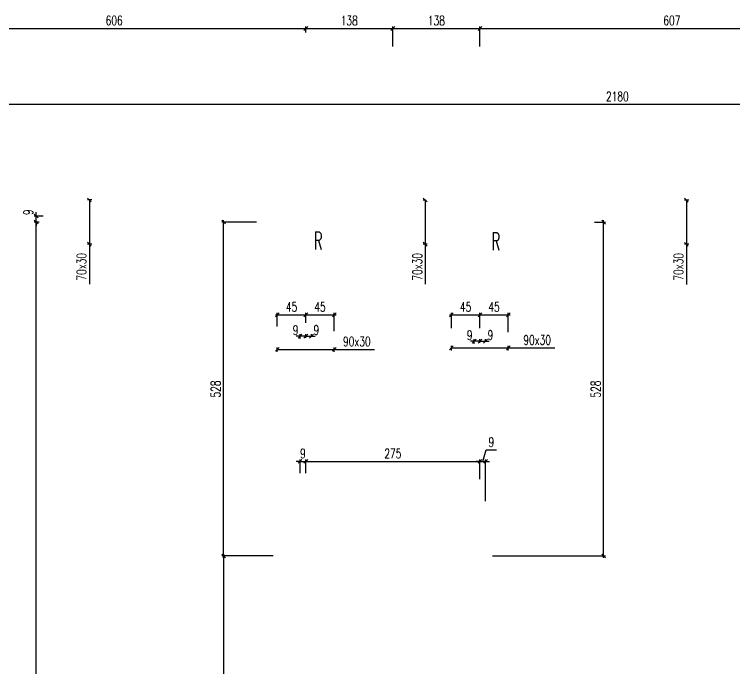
# Model space of a CAD drawing. Extents: x 307 to 786, y -197 to -94.
# Drawn here: x 383.53 to 394.93, y -111.2 to -100.85 of the extents above; entities that cross this region are included whole.
import ezdxf

# ---------------------------------------------------------------- set-up
doc = ezdxf.new("R2010")
doc.units = 0
doc.header["$LTSCALE"] = 0.5
doc.header["$MEASUREMENT"] = 0
doc.layers.get('DEFPOINTS').update_dxf_attribs({"linetype": 'CONTINUOUS'})
doc.layers.add('COTATION', color=7, linetype='CONTINUOUS')
doc.layers.add('REPERE-RAID', color=4, linetype='CONTINUOUS')
doc.styles.add('ROMANS8', font='romans.shx', dxfattribs={"width": 0.7})
doc.styles.get("Standard").update_dxf_attribs({"font": 'txt.shx'})
doc.dimstyles.new('COT50 cm', dxfattribs={"dimtxt": 0.15, "dimasz": 0.06, "dimexe": 0.03, "dimexo": 0.1, "dimgap": 0.05, "dimtad": 1, "dimdec": 0, "dimlfac": 100, "dimzin": 0, "dimdsep": 46, "dimtxsty": 'ROMANS8', "dimblk1": 'OBLIQUE', "dimblk2": 'OBLIQUE', "dimsah": 1, "dimcen": 0.03, "dimdle": 0.03, "dimclrt": 1, "dimadec": 0, "dimazin": 0, "dimtfac": 1, "dimtdec": 0, "dimtmove": 0, "dimatfit": 3, "dimfxl": 1, "dimfxlon": 1, "dimtolj": 1, "dimtzin": 0, "dimlwd": -1, "dimlwe": -1, "dimarcsym": 0})

# ---------------------------------------------------------------- blocks, each defined once
blk = doc.blocks.new('_Oblique')
at = {"layer": 'COTATION', "color": 0, "lineweight": -2}
blk.add_line((-0.5, -0.5), (0.5, 0.5), dxfattribs=at)
blk = doc.blocks.new('*D24')
at = {"layer": 'COTATION', "color": 0, "transparency": 16777216}
for p, q in [((382.051, -101.069), (388.173, -101.069)), ((382.081, -101.135), (382.081, -101.039)), ((388.143, -101.135), (388.143, -101.039))]:
    blk.add_line(p, q, dxfattribs=at)
at = {"layer": 'DEFPOINTS', "color": 0, "transparency": 16777216}
for p in [(388.143, -101.069), (382.081, -101.235), (388.143, -101.235)]:
    blk.add_point(p, dxfattribs=at)
at = {"layer": 'COTATION', "color": 0, "transparency": 16777216, "xscale": 0.06, "yscale": 0.06, "zscale": 0.06, "rotation": 180}
blk.add_blockref('_Oblique', (382.081, -101.069), dxfattribs=at)
at = {"layer": 'COTATION', "color": 0, "transparency": 16777216, "xscale": 0.06, "yscale": 0.06, "zscale": 0.06}
blk.add_blockref('_Oblique', (388.143, -101.069), dxfattribs=at)
at = {"layer": 'COTATION', "color": 1, "transparency": 16777216, "insert": (385.112, -100.944), "char_height": 0.15, "attachment_point": 5, "style": 'ROMANS8'}
blk.add_mtext('\\A1;606', dxfattribs=at)
blk = doc.blocks.new('*D25')
at = {"layer": 'COTATION', "color": 0, "transparency": 16777216}
for p, q in [((388.113, -101.069), (389.55, -101.069)), ((388.143, -101.135), (388.143, -101.039)), ((389.52, -101.356), (389.52, -101.039))]:
    blk.add_line(p, q, dxfattribs=at)
at = {"layer": 'DEFPOINTS', "color": 0, "transparency": 16777216}
for p in [(389.52, -101.069), (388.143, -101.235), (389.52, -101.456)]:
    blk.add_point(p, dxfattribs=at)
at = {"layer": 'COTATION', "color": 0, "transparency": 16777216, "xscale": 0.06, "yscale": 0.06, "zscale": 0.06, "rotation": 180}
blk.add_blockref('_Oblique', (388.143, -101.069), dxfattribs=at)
at = {"layer": 'COTATION', "color": 0, "transparency": 16777216, "xscale": 0.06, "yscale": 0.06, "zscale": 0.06}
blk.add_blockref('_Oblique', (389.52, -101.069), dxfattribs=at)
at = {"layer": 'COTATION', "color": 1, "transparency": 16777216, "insert": (388.831, -100.944), "char_height": 0.15, "attachment_point": 5, "style": 'ROMANS8'}
blk.add_mtext('\\A1;138', dxfattribs=at)
blk = doc.blocks.new('*D26')
at = {"layer": 'COTATION', "color": 0, "transparency": 16777216}
for p, q in [((389.49, -101.069), (390.927, -101.069)), ((389.52, -101.356), (389.52, -101.039)), ((390.897, -101.356), (390.897, -101.039))]:
    blk.add_line(p, q, dxfattribs=at)
at = {"layer": 'DEFPOINTS', "color": 0, "transparency": 16777216}
for p in [(390.897, -101.069), (389.52, -101.456), (390.897, -101.456)]:
    blk.add_point(p, dxfattribs=at)
at = {"layer": 'COTATION', "color": 0, "transparency": 16777216, "xscale": 0.06, "yscale": 0.06, "zscale": 0.06, "rotation": 180}
blk.add_blockref('_Oblique', (389.52, -101.069), dxfattribs=at)
at = {"layer": 'COTATION', "color": 0, "transparency": 16777216, "xscale": 0.06, "yscale": 0.06, "zscale": 0.06}
blk.add_blockref('_Oblique', (390.897, -101.069), dxfattribs=at)
at = {"layer": 'COTATION', "color": 1, "transparency": 16777216, "insert": (390.208, -100.944), "char_height": 0.15, "attachment_point": 5, "style": 'ROMANS8'}
blk.add_mtext('\\A1;138', dxfattribs=at)
blk = doc.blocks.new('*D27')
at = {"layer": 'COTATION', "color": 0, "transparency": 16777216}
for p, q in [((390.867, -101.069), (397, -101.069)), ((390.897, -101.356), (390.897, -101.039)), ((396.97, -101.697), (396.97, -101.039))]:
    blk.add_line(p, q, dxfattribs=at)
at = {"layer": 'DEFPOINTS', "color": 0, "transparency": 16777216}
for p in [(396.97, -101.069), (390.897, -101.456), (396.97, -101.797)]:
    blk.add_point(p, dxfattribs=at)
at = {"layer": 'COTATION', "color": 0, "transparency": 16777216, "xscale": 0.06, "yscale": 0.06, "zscale": 0.06, "rotation": 180}
blk.add_blockref('_Oblique', (390.897, -101.069), dxfattribs=at)
at = {"layer": 'COTATION', "color": 0, "transparency": 16777216, "xscale": 0.06, "yscale": 0.06, "zscale": 0.06}
blk.add_blockref('_Oblique', (396.97, -101.069), dxfattribs=at)
at = {"layer": 'COTATION', "color": 1, "transparency": 16777216, "insert": (393.933, -100.944), "char_height": 0.15, "attachment_point": 5, "style": 'ROMANS8'}
blk.add_mtext('\\A1;607', dxfattribs=at)
blk = doc.blocks.new('*D256')
at = {"layer": 'COTATION', "color": 0, "transparency": 16777216}
for p, q in [((388.053, -107.92), (387.993, -107.92)), ((388.053, -108.109), (388.053, -107.89)), ((388.053, -107.92), (388.143, -107.92)), ((388.143, -108.109), (388.143, -107.89)), ((388.143, -107.92), (388.203, -107.92))]:
    blk.add_line(p, q, dxfattribs=at)
at = {"layer": 'DEFPOINTS', "color": 0, "transparency": 16777216}
for p in [(388.143, -107.92), (388.053, -108.209), (388.143, -108.209)]:
    blk.add_point(p, dxfattribs=at)
at = {"layer": 'COTATION', "color": 0, "transparency": 16777216, "xscale": 0.06, "yscale": 0.06, "zscale": 0.06}
blk.add_blockref('_Oblique', (388.053, -107.92), dxfattribs=at)
at = {"layer": 'COTATION', "color": 0, "transparency": 16777216, "xscale": 0.06, "yscale": 0.06, "zscale": 0.06, "rotation": 180}
blk.add_blockref('_Oblique', (388.143, -107.92), dxfattribs=at)
at = {"layer": 'COTATION', "color": 1, "transparency": 16777216, "insert": (388.098, -107.795), "char_height": 0.15, "attachment_point": 5, "style": 'ROMANS8'}
blk.add_mtext('\\A1;9', dxfattribs=at)
blk = doc.blocks.new('*D257')
at = {"layer": 'COTATION', "color": 0, "transparency": 16777216}
for p, q in [((388.113, -107.92), (390.927, -107.92)), ((388.143, -108.109), (388.143, -107.89)), ((390.897, -108.204), (390.897, -107.89))]:
    blk.add_line(p, q, dxfattribs=at)
at = {"layer": 'DEFPOINTS', "color": 0, "transparency": 16777216}
for p in [(390.897, -107.92), (388.143, -108.209), (390.897, -108.304)]:
    blk.add_point(p, dxfattribs=at)
at = {"layer": 'COTATION', "color": 0, "transparency": 16777216, "xscale": 0.06, "yscale": 0.06, "zscale": 0.06, "rotation": 180}
blk.add_blockref('_Oblique', (388.143, -107.92), dxfattribs=at)
at = {"layer": 'COTATION', "color": 0, "transparency": 16777216, "xscale": 0.06, "yscale": 0.06, "zscale": 0.06}
blk.add_blockref('_Oblique', (390.897, -107.92), dxfattribs=at)
at = {"layer": 'COTATION', "color": 1, "transparency": 16777216, "insert": (389.52, -107.795), "char_height": 0.15, "attachment_point": 5, "style": 'ROMANS8'}
blk.add_mtext('\\A1;275', dxfattribs=at)
blk = doc.blocks.new('*D258')
at = {"layer": 'COTATION', "color": 0, "transparency": 16777216}
for p, q in [((390.942, -107.92), (390.996, -107.74)), ((390.996, -107.74), (391.161, -107.74)), ((390.897, -107.92), (390.837, -107.92)), ((390.897, -108.204), (390.897, -107.89)), ((390.897, -107.92), (390.987, -107.92)), ((390.897, -107.92), (390.987, -107.92)), ((390.987, -108.548), (390.987, -107.89)), ((390.987, -107.92), (391.047, -107.92))]:
    blk.add_line(p, q, dxfattribs=at)
at = {"layer": 'DEFPOINTS', "color": 0, "transparency": 16777216}
for p in [(390.987, -107.92), (390.897, -108.304), (390.987, -108.648)]:
    blk.add_point(p, dxfattribs=at)
at = {"layer": 'COTATION', "color": 0, "transparency": 16777216, "xscale": 0.06, "yscale": 0.06, "zscale": 0.06}
blk.add_blockref('_Oblique', (390.897, -107.92), dxfattribs=at)
at = {"layer": 'COTATION', "color": 0, "transparency": 16777216, "xscale": 0.06, "yscale": 0.06, "zscale": 0.06, "rotation": 180}
blk.add_blockref('_Oblique', (390.987, -107.92), dxfattribs=at)
at = {"layer": 'COTATION', "color": 1, "transparency": 16777216, "insert": (391.078, -107.615), "char_height": 0.15, "attachment_point": 5, "style": 'ROMANS8'}
blk.add_mtext('\\A1;9', dxfattribs=at)
blk = doc.blocks.new('*D265')
at = {"layer": 'COTATION', "color": 0, "transparency": 16777216}
for p, q in [((390.806, -106.018), (390.746, -106.018)), ((390.806, -106.059), (390.806, -105.988)), ((390.897, -106.018), (390.806, -106.018)), ((390.897, -106.044), (390.897, -105.988)), ((390.897, -106.018), (390.957, -106.018))]:
    blk.add_line(p, q, dxfattribs=at)
at = {"layer": 'DEFPOINTS', "color": 0, "transparency": 16777216}
for p in [(390.806, -106.018), (390.806, -106.159), (390.897, -106.144)]:
    blk.add_point(p, dxfattribs=at)
at = {"layer": 'COTATION', "color": 0, "transparency": 16777216, "xscale": 0.06, "yscale": 0.06, "zscale": 0.06}
blk.add_blockref('_Oblique', (390.806, -106.018), dxfattribs=at)
at = {"layer": 'COTATION', "color": 0, "transparency": 16777216, "xscale": 0.06, "yscale": 0.06, "zscale": 0.06, "rotation": 180}
blk.add_blockref('_Oblique', (390.897, -106.018), dxfattribs=at)
at = {"layer": 'COTATION', "color": 1, "transparency": 16777216, "insert": (390.735, -105.924), "char_height": 0.15, "attachment_point": 5, "style": 'ROMANS8'}
blk.add_mtext('\\A1;9', dxfattribs=at)
blk = doc.blocks.new('*D266')
at = {"layer": 'COTATION', "color": 0, "transparency": 16777216}
for p, q in [((390.897, -106.018), (390.837, -106.018)), ((390.897, -106.044), (390.897, -105.988)), ((390.897, -106.018), (390.986, -106.018)), ((390.986, -106.018), (390.986, -105.988)), ((390.986, -106.018), (391.046, -106.018))]:
    blk.add_line(p, q, dxfattribs=at)
at = {"layer": 'DEFPOINTS', "color": 0, "transparency": 16777216}
for p in [(390.986, -106.018), (390.897, -106.144), (390.986, -106.091)]:
    blk.add_point(p, dxfattribs=at)
at = {"layer": 'COTATION', "color": 0, "transparency": 16777216, "xscale": 0.06, "yscale": 0.06, "zscale": 0.06}
blk.add_blockref('_Oblique', (390.897, -106.018), dxfattribs=at)
at = {"layer": 'COTATION', "color": 0, "transparency": 16777216, "xscale": 0.06, "yscale": 0.06, "zscale": 0.06, "rotation": 180}
blk.add_blockref('_Oblique', (390.986, -106.018), dxfattribs=at)
at = {"layer": 'COTATION', "color": 1, "transparency": 16777216, "insert": (391.063, -105.921), "char_height": 0.15, "attachment_point": 5, "style": 'ROMANS8'}
blk.add_mtext('\\A1;9', dxfattribs=at)
blk = doc.blocks.new('*D267')
at = {"layer": 'COTATION', "color": 0, "transparency": 16777216}
for p, q in [((388.053, -105.979), (388.053, -105.908)), ((388.143, -105.964), (388.143, -105.908)), ((388.053, -105.938), (387.993, -105.938)), ((388.143, -105.938), (388.053, -105.938)), ((388.143, -105.938), (388.203, -105.938))]:
    blk.add_line(p, q, dxfattribs=at)
at = {"layer": 'DEFPOINTS', "color": 0, "transparency": 16777216}
for p in [(388.053, -105.938), (388.053, -106.079), (388.143, -106.064)]:
    blk.add_point(p, dxfattribs=at)
at = {"layer": 'COTATION', "color": 0, "transparency": 16777216, "xscale": 0.06, "yscale": 0.06, "zscale": 0.06}
blk.add_blockref('_Oblique', (388.053, -105.938), dxfattribs=at)
at = {"layer": 'COTATION', "color": 0, "transparency": 16777216, "xscale": 0.06, "yscale": 0.06, "zscale": 0.06, "rotation": 180}
blk.add_blockref('_Oblique', (388.143, -105.938), dxfattribs=at)
at = {"layer": 'COTATION', "color": 1, "transparency": 16777216, "insert": (387.982, -105.844), "char_height": 0.15, "attachment_point": 5, "style": 'ROMANS8'}
blk.add_mtext('\\A1;9', dxfattribs=at)
blk = doc.blocks.new('*D268')
at = {"layer": 'COTATION', "color": 0, "transparency": 16777216}
for p, q in [((388.143, -105.964), (388.143, -105.908)), ((388.233, -105.938), (388.233, -105.908)), ((388.143, -105.938), (388.083, -105.938)), ((388.143, -105.938), (388.233, -105.938)), ((388.233, -105.938), (388.293, -105.938))]:
    blk.add_line(p, q, dxfattribs=at)
at = {"layer": 'DEFPOINTS', "color": 0, "transparency": 16777216}
for p in [(388.233, -105.938), (388.233, -106.011), (388.143, -106.064)]:
    blk.add_point(p, dxfattribs=at)
at = {"layer": 'COTATION', "color": 0, "transparency": 16777216, "xscale": 0.06, "yscale": 0.06, "zscale": 0.06}
blk.add_blockref('_Oblique', (388.143, -105.938), dxfattribs=at)
at = {"layer": 'COTATION', "color": 0, "transparency": 16777216, "xscale": 0.06, "yscale": 0.06, "zscale": 0.06, "rotation": 180}
blk.add_blockref('_Oblique', (388.233, -105.938), dxfattribs=at)
at = {"layer": 'COTATION', "color": 1, "transparency": 16777216, "insert": (388.31, -105.841), "char_height": 0.15, "attachment_point": 5, "style": 'ROMANS8'}
blk.add_mtext('\\A1;9', dxfattribs=at)
blk = doc.blocks.new('*D292')
at = {"layer": 'COTATION', "color": 0, "transparency": 16777216}
for p, q in [((386.843, -109.447), (386.843, -104.103)), ((387.361, -104.133), (386.813, -104.133)), ((387.626, -109.417), (386.813, -109.417))]:
    blk.add_line(p, q, dxfattribs=at)
at = {"layer": 'DEFPOINTS', "color": 0, "transparency": 16777216}
for p in [(386.843, -104.133), (387.461, -104.133), (387.726, -109.417)]:
    blk.add_point(p, dxfattribs=at)
at = {"layer": 'COTATION', "color": 0, "transparency": 16777216, "xscale": 0.06, "yscale": 0.06, "zscale": 0.06}
for p, rotation in [((386.843, -104.133), 90), ((386.843, -109.417), 270)]:
    blk.add_blockref('_Oblique', p, dxfattribs=dict(at, rotation=rotation))
at = {"layer": 'COTATION', "color": 1, "transparency": 16777216, "insert": (386.718, -106.775), "char_height": 0.15, "attachment_point": 5, "rotation": 90, "style": 'ROMANS8'}
blk.add_mtext('\\A1;528', dxfattribs=at)
blk = doc.blocks.new('*D293')
at = {"layer": 'COTATION', "color": 0, "transparency": 16777216}
for p, q in [((392.854, -109.447), (392.854, -104.104)), ((392.708, -104.134), (392.884, -104.134)), ((391.097, -109.417), (392.884, -109.417))]:
    blk.add_line(p, q, dxfattribs=at)
at = {"layer": 'DEFPOINTS', "color": 0, "transparency": 16777216}
for p in [(392.608, -104.134), (392.854, -104.134), (390.997, -109.417)]:
    blk.add_point(p, dxfattribs=at)
at = {"layer": 'COTATION', "color": 0, "transparency": 16777216, "xscale": 0.06, "yscale": 0.06, "zscale": 0.06}
for p, rotation in [((392.854, -104.134), 90), ((392.854, -109.417), 270)]:
    blk.add_blockref('_Oblique', p, dxfattribs=dict(at, rotation=rotation))
at = {"layer": 'COTATION', "color": 1, "transparency": 16777216, "insert": (392.729, -106.776), "char_height": 0.15, "attachment_point": 5, "rotation": 90, "style": 'ROMANS8'}
blk.add_mtext('\\A1;528', dxfattribs=at)
blk = doc.blocks.new('*D294')
at = {"layer": 'COTATION', "color": 0, "transparency": 16777216}
for p, q in [((387.626, -109.417), (386.813, -109.417)), ((386.843, -109.387), (386.843, -116.288)), ((389.27, -116.258), (386.813, -116.258))]:
    blk.add_line(p, q, dxfattribs=at)
at = {"layer": 'DEFPOINTS', "color": 0, "transparency": 16777216}
for p in [(387.726, -109.417), (386.843, -116.258), (389.37, -116.258)]:
    blk.add_point(p, dxfattribs=at)
at = {"layer": 'COTATION', "color": 0, "transparency": 16777216, "xscale": 0.06, "yscale": 0.06, "zscale": 0.06}
for p, rotation in [((386.843, -109.417), 90), ((386.843, -116.258), 270)]:
    blk.add_blockref('_Oblique', p, dxfattribs=dict(at, rotation=rotation))
at = {"layer": 'COTATION', "color": 1, "transparency": 16777216, "insert": (386.718, -112.837), "char_height": 0.15, "attachment_point": 5, "rotation": 90, "style": 'ROMANS8'}
blk.add_mtext('\\A1;684', dxfattribs=at)
blk = doc.blocks.new('*D324')
at = {"layer": 'COTATION', "color": 0, "transparency": 16777216}
for p, q in [((387.693, -105.785), (387.693, -105.57)), ((388.143, -105.725), (388.143, -105.57)), ((387.663, -105.6), (388.173, -105.6))]:
    blk.add_line(p, q, dxfattribs=at)
at = {"layer": 'DEFPOINTS', "color": 0, "transparency": 16777216}
for p in [(388.143, -105.6), (387.693, -105.885), (388.143, -105.825)]:
    blk.add_point(p, dxfattribs=at)
at = {"layer": 'COTATION', "color": 0, "transparency": 16777216, "xscale": 0.06, "yscale": 0.06, "zscale": 0.06, "rotation": 180}
blk.add_blockref('_Oblique', (387.693, -105.6), dxfattribs=at)
at = {"layer": 'COTATION', "color": 0, "transparency": 16777216, "xscale": 0.06, "yscale": 0.06, "zscale": 0.06}
blk.add_blockref('_Oblique', (388.143, -105.6), dxfattribs=at)
at = {"layer": 'COTATION', "color": 1, "transparency": 16777216, "insert": (387.918, -105.475), "char_height": 0.15, "attachment_point": 5, "style": 'ROMANS8'}
blk.add_mtext('\\A1;45', dxfattribs=at)
blk = doc.blocks.new('*D325')
at = {"layer": 'COTATION', "color": 0, "transparency": 16777216}
for p, q in [((388.143, -105.725), (388.143, -105.57)), ((388.593, -105.857), (388.593, -105.57)), ((388.113, -105.6), (388.623, -105.6))]:
    blk.add_line(p, q, dxfattribs=at)
at = {"layer": 'DEFPOINTS', "color": 0, "transparency": 16777216}
for p in [(388.593, -105.6), (388.143, -105.825), (388.593, -105.957)]:
    blk.add_point(p, dxfattribs=at)
at = {"layer": 'COTATION', "color": 0, "transparency": 16777216, "xscale": 0.06, "yscale": 0.06, "zscale": 0.06, "rotation": 180}
blk.add_blockref('_Oblique', (388.143, -105.6), dxfattribs=at)
at = {"layer": 'COTATION', "color": 0, "transparency": 16777216, "xscale": 0.06, "yscale": 0.06, "zscale": 0.06}
blk.add_blockref('_Oblique', (388.593, -105.6), dxfattribs=at)
at = {"layer": 'COTATION', "color": 1, "transparency": 16777216, "insert": (388.368, -105.475), "char_height": 0.15, "attachment_point": 5, "style": 'ROMANS8'}
blk.add_mtext('\\A1;45', dxfattribs=at)
blk = doc.blocks.new('*D422')
at = {"layer": 'COTATION', "color": 0, "transparency": 16777216}
for p, q in [((384.76, -103.783), (384.69, -103.783)), ((384.72, -103.783), (384.72, -104.513)), ((384.76, -104.483), (384.69, -104.483)), ((384.72, -104.483), (384.72, -105.118))]:
    blk.add_line(p, q, dxfattribs=at)
at = {"layer": 'DEFPOINTS', "color": 0, "transparency": 16777216}
for p in [(384.72, -103.783), (384.885, -103.783), (384.992, -104.483)]:
    blk.add_point(p, dxfattribs=at)
at = {"layer": 'COTATION', "color": 0, "transparency": 16777216, "xscale": 0.06, "yscale": 0.06, "zscale": 0.06}
for p, rotation in [((384.72, -103.783), 90), ((384.72, -104.483), 270)]:
    blk.add_blockref('_Oblique', p, dxfattribs=dict(at, rotation=rotation))
at = {"layer": 'COTATION', "color": 1, "transparency": 16777216, "insert": (384.595, -104.84), "char_height": 0.15, "attachment_point": 5, "rotation": 90, "style": 'ROMANS8'}
blk.add_mtext('\\A1;70x30', dxfattribs=at)
blk = doc.blocks.new('*D423')
at = {"layer": 'COTATION', "color": 0, "transparency": 16777216}
for p, q in [((387.692, -106.187), (387.692, -106.117)), ((387.692, -106.147), (388.623, -106.147)), ((388.593, -106.187), (388.593, -106.117)), ((388.593, -106.147), (389.228, -106.147))]:
    blk.add_line(p, q, dxfattribs=at)
at = {"layer": 'DEFPOINTS', "color": 0, "transparency": 16777216}
for p in [(387.692, -106.147), (387.692, -106.439), (388.593, -106.41)]:
    blk.add_point(p, dxfattribs=at)
at = {"layer": 'COTATION', "color": 0, "transparency": 16777216, "xscale": 0.06, "yscale": 0.06, "zscale": 0.06, "rotation": 180}
blk.add_blockref('_Oblique', (387.692, -106.147), dxfattribs=at)
at = {"layer": 'COTATION', "color": 0, "transparency": 16777216, "xscale": 0.06, "yscale": 0.06, "zscale": 0.06}
blk.add_blockref('_Oblique', (388.593, -106.147), dxfattribs=at)
at = {"layer": 'COTATION', "color": 1, "transparency": 16777216, "insert": (388.95, -106.022), "char_height": 0.15, "attachment_point": 5, "style": 'ROMANS8'}
blk.add_mtext('\\A1;90x30', dxfattribs=at)
blk = doc.blocks.new('*D424')
at = {"layer": 'COTATION', "color": 0, "transparency": 16777216}
for p, q in [((390.446, -106.164), (390.446, -106.094)), ((390.446, -106.124), (391.376, -106.124)), ((391.346, -106.164), (391.346, -106.094)), ((391.346, -106.124), (392.081, -106.124))]:
    blk.add_line(p, q, dxfattribs=at)
at = {"layer": 'DEFPOINTS', "color": 0, "transparency": 16777216}
for p in [(390.446, -106.124), (390.446, -106.48), (391.346, -106.462)]:
    blk.add_point(p, dxfattribs=at)
at = {"layer": 'COTATION', "color": 0, "transparency": 16777216, "xscale": 0.06, "yscale": 0.06, "zscale": 0.06, "rotation": 180}
blk.add_blockref('_Oblique', (390.446, -106.124), dxfattribs=at)
at = {"layer": 'COTATION', "color": 0, "transparency": 16777216, "xscale": 0.06, "yscale": 0.06, "zscale": 0.06}
blk.add_blockref('_Oblique', (391.346, -106.124), dxfattribs=at)
at = {"layer": 'COTATION', "color": 1, "transparency": 16777216, "insert": (391.803, -105.999), "char_height": 0.15, "attachment_point": 5, "style": 'ROMANS8'}
blk.add_mtext('\\A1;90x30', dxfattribs=at)
blk = doc.blocks.new('*D425')
at = {"layer": 'COTATION', "color": 0, "transparency": 16777216}
for p, q in [((390.446, -105.812), (390.446, -105.57)), ((390.897, -105.812), (390.897, -105.57)), ((390.416, -105.6), (390.927, -105.6))]:
    blk.add_line(p, q, dxfattribs=at)
at = {"layer": 'DEFPOINTS', "color": 0, "transparency": 16777216}
for p in [(390.897, -105.6), (390.446, -105.912), (390.897, -105.912)]:
    blk.add_point(p, dxfattribs=at)
at = {"layer": 'COTATION', "color": 0, "transparency": 16777216, "xscale": 0.06, "yscale": 0.06, "zscale": 0.06, "rotation": 180}
blk.add_blockref('_Oblique', (390.446, -105.6), dxfattribs=at)
at = {"layer": 'COTATION', "color": 0, "transparency": 16777216, "xscale": 0.06, "yscale": 0.06, "zscale": 0.06}
blk.add_blockref('_Oblique', (390.897, -105.6), dxfattribs=at)
at = {"layer": 'COTATION', "color": 1, "transparency": 16777216, "insert": (390.671, -105.475), "char_height": 0.15, "attachment_point": 5, "style": 'ROMANS8'}
blk.add_mtext('\\A1;45', dxfattribs=at)
blk = doc.blocks.new('*D426')
at = {"layer": 'COTATION', "color": 0, "transparency": 16777216}
for p, q in [((390.897, -105.812), (390.897, -105.57)), ((391.346, -105.874), (391.346, -105.57)), ((390.867, -105.6), (391.376, -105.6))]:
    blk.add_line(p, q, dxfattribs=at)
at = {"layer": 'DEFPOINTS', "color": 0, "transparency": 16777216}
for p in [(391.346, -105.6), (390.897, -105.912), (391.346, -105.974)]:
    blk.add_point(p, dxfattribs=at)
at = {"layer": 'COTATION', "color": 0, "transparency": 16777216, "xscale": 0.06, "yscale": 0.06, "zscale": 0.06, "rotation": 180}
blk.add_blockref('_Oblique', (390.897, -105.6), dxfattribs=at)
at = {"layer": 'COTATION', "color": 0, "transparency": 16777216, "xscale": 0.06, "yscale": 0.06, "zscale": 0.06}
blk.add_blockref('_Oblique', (391.346, -105.6), dxfattribs=at)
at = {"layer": 'COTATION', "color": 1, "transparency": 16777216, "insert": (391.121, -105.475), "char_height": 0.15, "attachment_point": 5, "style": 'ROMANS8'}
blk.add_mtext('\\A1;45', dxfattribs=at)
blk = doc.blocks.new('*D434')
at = {"layer": 'COTATION', "color": 0, "transparency": 16777216}
for p, q in [((390.043, -103.784), (390.002, -103.784)), ((390.032, -103.784), (390.032, -104.513)), ((390.061, -104.483), (390.002, -104.483)), ((390.032, -104.483), (390.032, -105.118))]:
    blk.add_line(p, q, dxfattribs=at)
at = {"layer": 'DEFPOINTS', "color": 0, "transparency": 16777216}
for p in [(390.032, -103.784), (390.143, -103.784), (390.161, -104.483)]:
    blk.add_point(p, dxfattribs=at)
at = {"layer": 'COTATION', "color": 0, "transparency": 16777216, "xscale": 0.06, "yscale": 0.06, "zscale": 0.06}
for p, rotation in [((390.032, -103.784), 90), ((390.032, -104.483), 270)]:
    blk.add_blockref('_Oblique', p, dxfattribs=dict(at, rotation=rotation))
at = {"layer": 'COTATION', "color": 1, "transparency": 16777216, "insert": (389.907, -104.841), "char_height": 0.15, "attachment_point": 5, "rotation": 90, "style": 'ROMANS8'}
blk.add_mtext('\\A1;70x30', dxfattribs=at)
blk = doc.blocks.new('*D435')
at = {"layer": 'COTATION', "color": 0, "transparency": 16777216}
for p, q in [((394.202, -103.786), (394.132, -103.786)), ((394.162, -103.786), (394.162, -104.514)), ((394.201, -104.484), (394.132, -104.484)), ((394.162, -104.484), (394.162, -105.119))]:
    blk.add_line(p, q, dxfattribs=at)
at = {"layer": 'DEFPOINTS', "color": 0, "transparency": 16777216}
for p in [(394.162, -103.786), (394.358, -103.786), (394.301, -104.484)]:
    blk.add_point(p, dxfattribs=at)
at = {"layer": 'COTATION', "color": 0, "transparency": 16777216, "xscale": 0.06, "yscale": 0.06, "zscale": 0.06}
for p, rotation in [((394.162, -103.786), 90), ((394.162, -104.484), 270)]:
    blk.add_blockref('_Oblique', p, dxfattribs=dict(at, rotation=rotation))
at = {"layer": 'COTATION', "color": 1, "transparency": 16777216, "insert": (394.037, -104.841), "char_height": 0.15, "attachment_point": 5, "rotation": 90, "style": 'ROMANS8'}
blk.add_mtext('\\A1;70x30', dxfattribs=at)
blk = doc.blocks.new('*D720')
at = {"layer": 'COTATION', "color": 0, "transparency": 16777216}
for p, q in [((382.143, -102.269), (404, -102.269)), ((382.173, -103.269), (382.173, -102.239)), ((403.97, -103.269), (403.97, -102.239))]:
    blk.add_line(p, q, dxfattribs=at)
at = {"layer": 'DEFPOINTS', "color": 0, "transparency": 16777216}
for p in [(403.97, -102.269), (382.173, -103.515), (403.97, -104.037)]:
    blk.add_point(p, dxfattribs=at)
at = {"layer": 'COTATION', "color": 0, "transparency": 16777216, "xscale": 0.06, "yscale": 0.06, "zscale": 0.06, "rotation": 180}
blk.add_blockref('_Oblique', (382.173, -102.269), dxfattribs=at)
at = {"layer": 'COTATION', "color": 0, "transparency": 16777216, "xscale": 0.06, "yscale": 0.06, "zscale": 0.06}
blk.add_blockref('_Oblique', (403.97, -102.269), dxfattribs=at)
at = {"layer": 'COTATION', "color": 1, "transparency": 16777216, "insert": (393.071, -102.144), "char_height": 0.15, "attachment_point": 5, "style": 'ROMANS8'}
blk.add_mtext('\\A1;2180', dxfattribs=at)
blk = doc.blocks.new('*D728')
at = {"layer": 'COTATION', "color": 0, "transparency": 16777216}
for p, q in [((383.879, -121.192), (383.879, -104.102)), ((383.926, -104.132), (383.849, -104.132)), ((384.02, -121.162), (383.849, -121.162))]:
    blk.add_line(p, q, dxfattribs=at)
at = {"layer": 'DEFPOINTS', "color": 0, "transparency": 16777216}
for p in [(383.879, -104.132), (384.026, -104.132), (384.12, -121.162)]:
    blk.add_point(p, dxfattribs=at)
at = {"layer": 'COTATION', "color": 0, "transparency": 16777216, "xscale": 0.06, "yscale": 0.06, "zscale": 0.06}
for p, rotation in [((383.879, -104.132), 90), ((383.879, -121.162), 270)]:
    blk.add_blockref('_Oblique', p, dxfattribs=dict(at, rotation=rotation))
at = {"layer": 'COTATION', "color": 1, "transparency": 16777216, "insert": (383.754, -112.647), "char_height": 0.15, "attachment_point": 5, "rotation": 90, "style": 'ROMANS8'}
blk.add_mtext('\\A1;1703', dxfattribs=at)
blk = doc.blocks.new('*D729')
at = {"layer": 'COTATION', "color": 0, "transparency": 16777216}
for p, q in [((383.879, -104.037), (383.879, -103.977)), ((383.991, -104.037), (383.849, -104.037)), ((383.879, -104.132), (383.879, -104.037)), ((383.926, -104.132), (383.849, -104.132)), ((383.879, -104.132), (383.879, -104.192))]:
    blk.add_line(p, q, dxfattribs=at)
at = {"layer": 'DEFPOINTS', "color": 0, "transparency": 16777216}
for p in [(383.879, -104.037), (384.091, -104.037), (384.026, -104.132)]:
    blk.add_point(p, dxfattribs=at)
at = {"layer": 'COTATION', "color": 0, "transparency": 16777216, "xscale": 0.06, "yscale": 0.06, "zscale": 0.06}
for p, rotation in [((383.879, -104.037), 270), ((383.879, -104.132), 90)]:
    blk.add_blockref('_Oblique', p, dxfattribs=dict(at, rotation=rotation))
at = {"layer": 'COTATION', "color": 1, "transparency": 16777216, "insert": (383.754, -103.977), "char_height": 0.15, "attachment_point": 5, "rotation": 90, "style": 'ROMANS8'}
blk.add_mtext('\\A1;9', dxfattribs=at)

msp = doc.modelspace()

# ---------------------------------------------------------------- texts
at = {"layer": 'REPERE-RAID', "color": 4, "width": 0.519}
for p in [(388.2732, -104.5694), (391.0843, -104.5785)]:
    msp.add_text('R', height=0.28, dxfattribs=at).set_placement(p)

# ---------------------------------------------------------------- dimensions: what is measured, and where the dimension line sits
at = {"layer": 'COTATION'}
for base, p1, p2, picture, middle in [((388.1428, -101.0694), (382.0814, -101.235), (388.1428, -101.235), '*D24', (385.1121, -100.9444)), ((403.9699, -102.2692), (382.173, -103.5155), (403.9699, -104.0374), '*D720', (393.0715, -102.1442)), ((388.1428, -105.6003), (387.6927, -105.885), (388.1428, -105.8247), '*D324', (387.9177, -105.4753))]:
    dim = msp.add_linear_dim(base=base, p1=p1, p2=p2, dimstyle='COT50 cm', dxfattribs=at)
    dim.commit()
    dim.dimension.update_dxf_attribs({"geometry": picture, "text_midpoint": middle})
for base, p1, p2, override, picture, middle in [((389.5197, -101.0694), (388.1428, -101.235), (389.5197, -101.4559), {"dimtmove": 1}, '*D25', (388.8312, -100.9444)), ((390.8965, -101.0694), (389.5197, -101.4559), (390.8965, -101.4559), {"dimtmove": 1}, '*D26', (390.2081, -100.9444)), ((396.9697, -101.0694), (390.8965, -101.4559), (396.9697, -101.7966), {"dimtmove": 1}, '*D27', (393.9331, -100.9444)), ((388.5929, -105.6003), (388.1428, -105.8247), (388.5929, -105.9575), {"dimtmove": 1}, '*D325', (388.3678, -105.4753)), ((390.8965, -105.5998), (390.446, -105.9119), (390.8965, -105.9119), {"dimtmove": 1}, '*D425', (390.6713, -105.4748)), ((391.3462, -105.5998), (390.8965, -105.9119), (391.3462, -105.974), {"dimtmove": 1}, '*D426', (391.1214, -105.4748)), ((390.9866, -107.9196), (390.8965, -108.3038), (390.9866, -108.6478), {"dimtmove": 1, "dimfxl": 10, "dimfxlon": 1}, '*D258', (391.0456, -107.6146)), ((390.8965, -107.9196), (388.1428, -108.2092), (390.8965, -108.3038), {"dimtmove": 1, "dimfxl": 10, "dimfxlon": 1}, '*D257', (389.5197, -107.7946))]:
    dim = msp.add_linear_dim(base=base, p1=p1, p2=p2, dimstyle='COT50 cm', override=override, dxfattribs=at)
    dim.commit()
    dim.dimension.update_dxf_attribs({"geometry": picture, "text_midpoint": middle})
for base, p1, p2, override, picture, middle in [((384.7201, -103.7828), (384.9918, -104.4825), (384.8846, -103.7828), {"dimfxl": 0.04, "dimfxlon": 1}, '*D422', (384.7201, -104.8404)), ((390.0319, -103.7843), (390.1605, -104.4832), (390.1432, -103.7843), {"dimfxl": 10, "dimfxlon": 1}, '*D434', (390.0319, -104.841)), ((394.1618, -103.7855), (394.3012, -104.4836), (394.3579, -103.7855), {"dimfxl": 0.04, "dimfxlon": 1}, '*D435', (394.1618, -104.8414))]:
    dim = msp.add_linear_dim(base=base, p1=p1, p2=p2, angle=90, text='<>x30', dimstyle='COT50 cm', override=override, dxfattribs=at)
    dim.commit()
    dim.dimension.update_dxf_attribs({"geometry": picture, "text_midpoint": middle, "dimtype": 160})
dim = msp.add_linear_dim(base=(383.87888, -104.0374), p1=(384.02647, -104.13237), p2=(384.09145, -104.0374), angle=90, dimstyle='COT50 cm', override={"dimtmove": 1}, dxfattribs=at)
dim.commit()
dim.dimension.update_dxf_attribs({"geometry": '*D729', "text_midpoint": (383.87888, -103.9774), "dimtype": 160})
for base, p1, p2, override, picture, middle in [((383.8789, -104.1324), (384.1204, -121.1624), (384.0265, -104.1324), {"dimtmove": 1}, '*D728', (383.7539, -112.6474)), ((386.843, -104.1329), (387.7257, -109.4173), (387.4607, -104.1329), {"dimfxl": 10, "dimfxlon": 1}, '*D292', (386.718, -106.7751)), ((392.8535, -104.1339), (390.9968, -109.4173), (392.6085, -104.1339), {"dimfxl": 10, "dimfxlon": 1}, '*D293', (392.7285, -106.7756)), ((386.843, -116.2575), (387.7257, -109.4173), (389.3697, -116.2575), {"dimtmove": 1, "dimfxl": 10, "dimfxlon": 1}, '*D294', (386.718, -112.8374))]:
    dim = msp.add_linear_dim(base=base, p1=p1, p2=p2, angle=90, dimstyle='COT50 cm', override=override, dxfattribs=at)
    dim.commit()
    dim.dimension.update_dxf_attribs({"geometry": picture, "text_midpoint": middle})
for base, p1, p2, override, picture, middle in [((388.0528, -105.9377), (388.1428, -106.0639), (388.0528, -106.0791), {"dimtmove": 1, "dimfxl": 10, "dimfxlon": 1}, '*D267', (387.9817, -105.9691)), ((388.2328, -105.9377), (388.1428, -106.0639), (388.2328, -106.0114), {"dimtmove": 1, "dimfxl": 10, "dimfxlon": 1}, '*D268', (388.3099, -105.9663)), ((390.8064, -106.0176), (390.8965, -106.1438), (390.8064, -106.1591), {"dimtmove": 1, "dimfxl": 10, "dimfxlon": 1}, '*D265', (390.7353, -106.049)), ((390.9864, -106.0176), (390.8965, -106.1438), (390.9864, -106.0913), {"dimtmove": 1, "dimfxl": 10, "dimfxlon": 1}, '*D266', (391.0635, -106.0462)), ((388.1428, -107.9196), (388.0528, -108.2092), (388.1428, -108.2092), {"dimfxl": 10, "dimfxlon": 1}, '*D256', (388.0978, -107.9196))]:
    dim = msp.add_linear_dim(base=base, p1=p1, p2=p2, dimstyle='COT50 cm', override=override, dxfattribs=at)
    dim.commit()
    dim.dimension.update_dxf_attribs({"geometry": picture, "text_midpoint": middle, "dimtype": 160})
for base, p1, p2, picture, middle in [((387.6925, -106.147), (388.5926, -106.4097), (387.6925, -106.4393), '*D423', (388.9504, -106.147)), ((390.4461, -106.1237), (391.3462, -106.4624), (390.4461, -106.48), '*D424', (391.8031, -106.1237))]:
    dim = msp.add_linear_dim(base=base, p1=p1, p2=p2, text='<>x30', dimstyle='COT50 cm', override={"dimfxl": 0.04, "dimfxlon": 1}, dxfattribs=at)
    dim.commit()
    dim.dimension.update_dxf_attribs({"geometry": picture, "text_midpoint": middle, "dimtype": 160})

doc.saveas('drawing.dxf')
